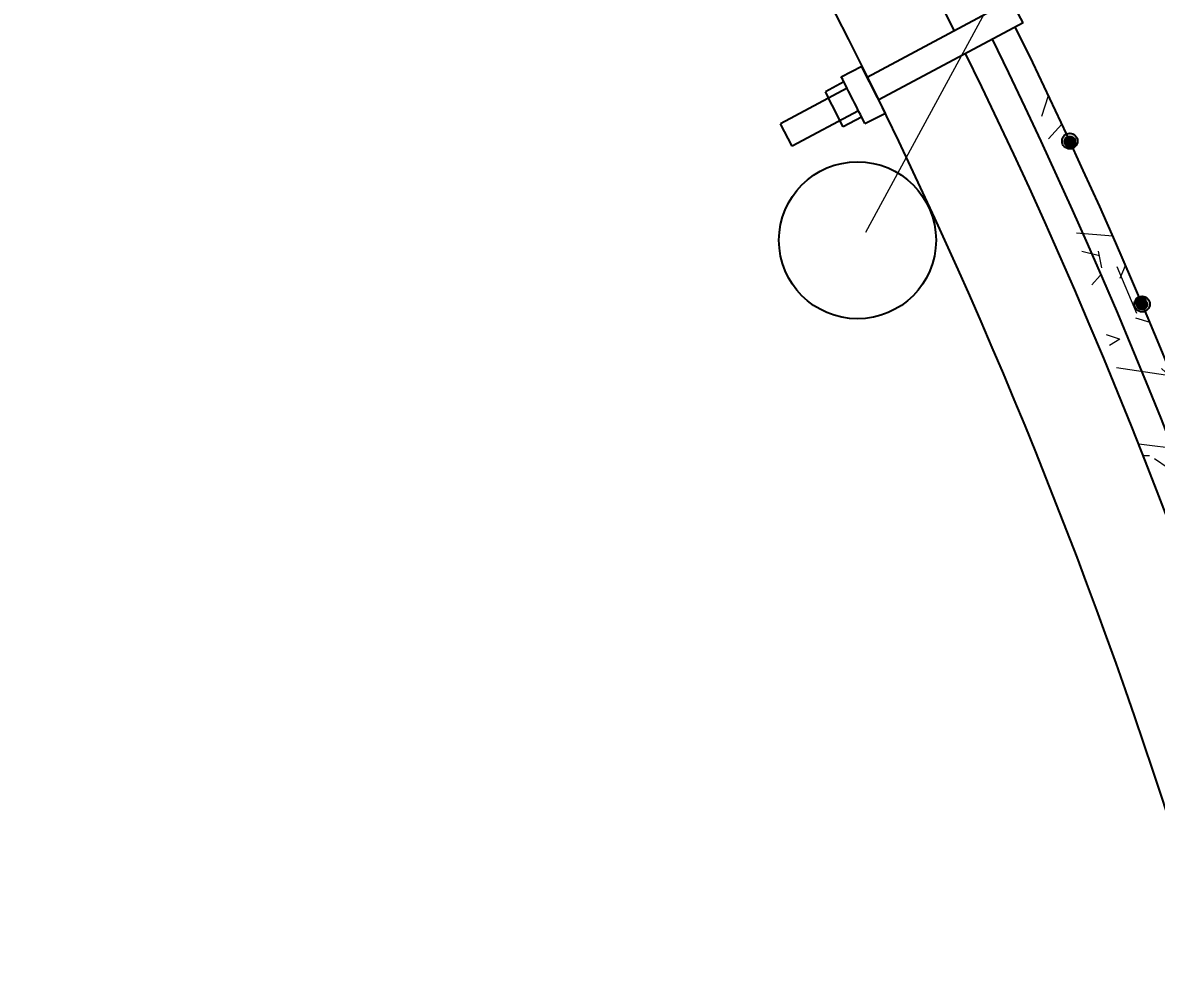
# Model space of a CAD drawing. Header units: millimetres. Extents: x -46762 to 161452, y -66984 to 31524.
# Drawn here: x -37425 to -36343, y -10882 to -9970 of the extents above; entities that cross this region are included whole.
import ezdxf

# ---------------------------------------------------------------- set-up
doc = ezdxf.new("R2010")
doc.units = ezdxf.units.MM
doc.header["$LTSCALE"] = 0.5
doc.styles.get("Standard").update_dxf_attribs({"font": 'TIMES.TTF'})
doc.dimstyles.new('ISO-25', dxfattribs={"dimscale": 50, "dimtxt": 2.5, "dimasz": 2.5, "dimexe": 1.25, "dimexo": 0.625, "dimtad": 1, "dimdec": 0, "dimtxsty": 'Standard', "dimcen": 2.5, "dimadec": 0, "dimazin": 0, "dimtfac": 1, "dimtdec": 0, "dimtmove": 0, "dimatfit": 3, "dimfxl": 1, "dimarcsym": 0})

# ---------------------------------------------------------------- blocks, each defined once
blk = doc.blocks.new('*D9')
at = {"color": 0, "lineweight": -2}
for p, q in [((-38631.4, -8216.3), (-34026.1, -8216.3)), ((-34088.6, -8341.3), (-34088.6, -12186.3)), ((-38631.4, -12311.3), (-34026.1, -12311.3))]:
    blk.add_line(p, q, dxfattribs=at)
at = {"color": 0}
for points in [[(-34109.4, -8341.3), (-34067.8, -8341.3), (-34088.6, -8216.3)], [(-34109.4, -12186.3), (-34067.8, -12186.3), (-34088.6, -12311.3)]]:
    blk.add_solid(points, dxfattribs=at)
at = {"layer": 'Defpoints', "color": 0}
for p in [(-38662.7, -8216.3), (-38662.7, -12311.3), (-34088.6, -12311.3)]:
    blk.add_point(p, dxfattribs=at)
at = {"color": 0, "lineweight": 15, "insert": (-34183.6, -10388.4), "char_height": 125, "attachment_point": 5, "rotation": 90}
blk.add_mtext('4095', dxfattribs=at)

msp = doc.modelspace()

# ---------------------------------------------------------------- hatches: boundary and pattern name
at = {"lineweight": 9}
h = msp.add_hatch(dxfattribs=at)
h.set_pattern_fill('GRAVEL', color=256, scale=12.5, style=0)
h.set_pattern_definition([(228.0128, (-97673.256, -17195.63), (-2540.002158, -2857.503511), [42.7151, -4228.8125]), (184.9697, (-97701.831, -17227.38), (3810.0061633, 317.4977594), [73.3006, -7256.75]), (132.5104, (-97774.856, -17233.73), (3174.99769, -3492.5034116), [51.6853, -5116.8375]), (267.2737, (-97898.681, -17313.105), (317.4986214, 6349.9979567), [66.7506, -6608.3]), (292.8337, (-97901.856, -17379.78), (-1587.504507, 3810.0021663), [65.4543, -6479.975]), (357.2737, (-97876.456, -17440.105), (-6349.9979567, 317.4986214), [66.7506, -6608.3]), (37.6942, (-97809.781, -17443.28), (-4127.5026077, -3174.9971696), [88.2742, -8739.1375]), (72.2553, (-97739.931, -17389.305), (2222.5044457, 6985.0020258), [83.34, -8250.6625]), (121.4296, (-97714.531, -17309.93), (-2540.0006544, 4127.495145), [66.9766, -6630.6875]), (175.2364, (-97749.456, -17252.78), (3492.497257, -317.49702), [76.4641, -3746.7375]), (222.3974, (-97825.656, -17246.43), (-3810.0001147, -3492.4954563), [98.8848, -9789.6]), (138.8141, (-97584.356, -17316.28), (-2222.498584, 1904.99707), [33.7506, -3341.325]), (171.4692, (-97609.756, -17294.055), (4127.4936994, -635.0016), [64.2102, -6356.825]), (225, (-97673.26, -17284.53), (-7e-14, -317.4998), [44.9011, -404.1112]), (203.1986, (-97695.48, -17246.43), (1587.505353, 635.002784), [24.1801, -2393.825]), (291.8014, (-97717.706, -17255.955), (-317.50022, 952.500614), [34.1957, -1675.6]), (30.9638, (-97705.006, -17287.705), (952.498994, 635.000495), [55.54, -1795.7875]), (161.5651, (-97657.38, -17259.13), (635.00029, -317.49953), [40.1609, -963.8625]), (16.3895, (-97901.856, -17255.955), (3175.001752, 952.498019), [56.261, -5569.85]), (70.3462, (-97847.88, -17240.08), (-1269.996461, -3492.495061), [47.1999, -4672.775]), (293.1986, (-97657.38, -17195.63), (-635.002784, 1587.505353), [48.36, -2369.65]), (343.6105, (-97638.33, -17240.08), (-3175.001752, 952.498019), [56.261, -5569.85]), (339.444, (-97901.856, -17452.805), (-1587.50197, 634.99923), [54.2544, -2658.4625]), (294.7751, (-97851.056, -17471.855), (-1587.4963005, 3492.498378), [45.459, -4500.45]), (66.8014, (-97654.206, -17513.13), (635.002784, 1587.505353), [48.36, -2369.65]), (17.354, (-97635.156, -17468.68), (-4127.500223, -1269.9980845), [53.2229, -5269.05]), (69.444, (-97809.78, -17513.13), (-634.99923, -1587.50197), [27.1273, -2685.6]), (101.3099, (-97673.256, -17513.13), (-317.49843, 1269.99593), [16.1894, -1602.75]), (165.9638, (-97676.43, -17497.255), (952.50067, -317.49945), [65.4542, -1243.6312]), (186.009, (-97739.931, -17481.38), (3174.995318, 317.4992586), [60.6584, -6005.175]), (303.6901, (-97705.01, -17316.28), (-317.50011, 634.99939), [45.7905, -1098.9725]), (353.1572, (-97679.606, -17354.38), (5397.502232, -635.002844), [79.9446, -7914.5]), (60.9454, (-97600.23, -17363.905), (-1269.997046, -2222.494701), [32.6885, -3236.175]), (90, (-97584.36, -17335.33), (-317.5, 317.5), [19.05, -298.45]), (120.2564, (-97746.28, -17471.855), (1269.997308, -2222.498879), [44.1084, -4366.7375]), (48.0128, (-97768.506, -17433.755), (2540.002158, 2857.503511), [85.4304, -4186.1]), (0, (-97711.36, -17370.25), (317.5, 317.5), [82.55, -234.95]), (325.3048, (-97628.806, -17370.255), (-3174.994499, 2222.500211), [50.2012, -4969.9125]), (254.0546, (-97587.53, -17398.83), (-317.50081, -1270.003025), [46.2286, -2265.2125]), (207.646, (-97600.231, -17443.28), (-6032.497881, -3175.0019968), [75.2681, -7451.5625]), (175.4261, (-97666.906, -17478.205), (-4127.5009506, 317.498464), [79.6286, -7883.225]), (175.4261, (-97666.906, -17478.205), (-4127.5009506, 317.498464), [79.6286, -7883.225])])
edge = h.paths.add_edge_path()
edge.add_arc((-41238.51, -12310.84), 5453.81, 359.99482, 386.14505)
edge.add_arc((-41238.51, -12310.84), 5303.81, 359.99482, 386.14505)
h = msp.add_hatch(color=256)
h.paths.add_polyline_path([(-36425.35, -10075.4, 0.0001469), (-36425.36, -10078.51, -0.4075683), (-36420.63, -10083.35, -0.2818112), (-36423.27, -10087.65), (-36419.66, -10087.65, 0.1768497), (-36417.9, -10082.85, 0.4140377)])
h.paths.add_polyline_path([(-36425.36, -10078.51, -0.0001469), (-36425.35, -10075.4, 0.4143895), (-36432.81, -10082.85, 0.1768497), (-36431.05, -10087.65), (-36427.66, -10087.65, -0.2818112), (-36430.3, -10083.35, -0.4208902)])
h.paths.add_polyline_path([(-36419.66, -10087.65), (-36423.27, -10087.65, -0.2405059), (-36427.66, -10087.65), (-36431.05, -10087.65, 0.4650741)])
h = msp.add_hatch(color=256)
h.paths.add_polyline_path([(-36430.17, -10082.25, -0.0003244), (-36427.92, -10082.53, -0.8203955), (-36422.88, -10083.16, -0.0003244), (-36420.63, -10083.44, 0.0050535), (-36420.63, -10083.35, 0.892068)])
h.paths.add_polyline_path([(-36420.63, -10083.44, 0.0003244), (-36422.88, -10083.16, -0.0181559), (-36422.88, -10083.35, -1), (-36428.05, -10083.35, -0.0803625), (-36427.92, -10082.53, 0.0003244), (-36430.17, -10082.25, 0.0570445), (-36430.3, -10083.35, 0.9899437)])
h = msp.add_hatch(color=256)
edge = h.paths.add_edge_path()
edge.add_arc((-36425.47, -10083.35), 4.83, 0, 360)
edge = h.paths.add_edge_path(flags=16)
edge.add_arc((-36425.47, -10083.35), 2.59, 0, 360)
h = msp.add_hatch(color=256)
h.paths.add_polyline_path([(-36429.63, -10083.42, -0.0003244), (-36427.38, -10083.7, -0.8203955), (-36422.34, -10084.33, -0.0003244), (-36420.09, -10084.61, 0.0050535), (-36420.09, -10084.52, 0.892068)])
h.paths.add_polyline_path([(-36420.09, -10084.61, 0.0003244), (-36422.34, -10084.33, -0.0181559), (-36422.34, -10084.52, -1), (-36427.51, -10084.52, -0.0803625), (-36427.38, -10083.7, 0.0003244), (-36429.63, -10083.42, 0.0570445), (-36429.76, -10084.52, 0.9899437)])
h = msp.add_hatch(color=256)
edge = h.paths.add_edge_path()
edge.add_arc((-36424.92, -10084.52), 4.83, 0, 360)
edge = h.paths.add_edge_path(flags=16)
edge.add_arc((-36424.92, -10084.52), 2.59, 0, 360)
for points in [[(-36428.05, -10083.35, 0.4142136), (-36425.47, -10085.93), (-36425.47, -10083.35), (-36422.88, -10083.35, 1)], [(-36427.94, -10082.85, 0.4142136), (-36425.35, -10085.44), (-36425.35, -10082.85), (-36422.77, -10082.85, 1)], [(-36427.51, -10084.52, 0.4142136), (-36424.92, -10087.1), (-36424.92, -10084.52), (-36422.34, -10084.52, 1)], [(-36422.88, -10083.35), (-36425.47, -10083.35), (-36425.47, -10085.93, 0.4142136)], [(-36425.4, -10082.38, 0.4142136), (-36422.81, -10084.97), (-36422.81, -10082.38), (-36420.22, -10082.38, 1)], [(-36422.77, -10082.85), (-36425.35, -10082.85), (-36425.35, -10085.44, 0.4142136)], [(-36422.34, -10084.52), (-36424.92, -10084.52), (-36424.92, -10087.1, 0.4142136)], [(-36420.22, -10082.38), (-36422.81, -10082.38), (-36422.81, -10084.97, 0.4142136)], [(-36362.23, -10236.46, 0.4142136), (-36359.64, -10239.05), (-36359.64, -10236.46), (-36357.05, -10236.46, 1)], [(-36360.14, -10236.35, 0.4142136), (-36357.55, -10238.94), (-36357.55, -10236.35), (-36354.96, -10236.35, 1)], [(-36357.05, -10236.46), (-36359.64, -10236.46), (-36359.64, -10239.05, 0.4142136)], [(-36358.97, -10239.1, 0.4142136), (-36356.39, -10241.68), (-36356.39, -10239.1), (-36353.8, -10239.1, 1)], [(-36358.86, -10238.6, 0.4142136), (-36356.27, -10241.19), (-36356.27, -10238.6), (-36353.69, -10238.6, 1)], [(-36354.96, -10236.35), (-36357.55, -10236.35), (-36357.55, -10238.94, 0.4142136)], [(-36353.8, -10239.1), (-36356.39, -10239.1), (-36356.39, -10241.68, 0.4142136)], [(-36353.69, -10238.6), (-36356.27, -10238.6), (-36356.27, -10241.19, 0.4142136)]]:
    msp.add_hatch(color=256).paths.add_polyline_path(points)
h = msp.add_hatch(color=256)
h.paths.add_polyline_path([(-36356.27, -10231.15, 0.0001469), (-36356.28, -10234.26, -0.4075683), (-36351.55, -10239.1, -0.2818112), (-36354.19, -10243.4), (-36350.57, -10243.4, 0.1768497), (-36348.82, -10238.6, 0.4140377)])
h.paths.add_polyline_path([(-36356.28, -10234.26, -0.0001469), (-36356.27, -10231.15, 0.4143895), (-36363.73, -10238.6, 0.1768497), (-36361.97, -10243.4), (-36358.58, -10243.4, -0.2818112), (-36361.22, -10239.1, -0.4208902)])
h.paths.add_polyline_path([(-36350.57, -10243.4), (-36354.19, -10243.4, -0.2405059), (-36358.58, -10243.4), (-36361.97, -10243.4, 0.4650741)])
h = msp.add_hatch(color=256)
edge = h.paths.add_edge_path()
edge.add_arc((-36357.55, -10236.35), 4.83, 0, 360)
edge = h.paths.add_edge_path(flags=16)
edge.add_arc((-36357.55, -10236.35), 2.59, 0, 360)
h = msp.add_hatch(color=256)
h.paths.add_polyline_path([(-36362.26, -10235.26, -0.0003244), (-36360.01, -10235.53, -0.8203955), (-36354.97, -10236.16, -0.0003244), (-36352.72, -10236.45, 0.0050535), (-36352.72, -10236.35, 0.892068)])
h.paths.add_polyline_path([(-36352.72, -10236.45, 0.0003244), (-36354.97, -10236.16, -0.0181559), (-36354.96, -10236.35, -1), (-36360.14, -10236.35, -0.0803625), (-36360.01, -10235.53, 0.0003244), (-36362.26, -10235.26, 0.0570445), (-36362.39, -10236.35, 0.9899437)])
h = msp.add_hatch(color=256)
h.paths.add_polyline_path([(-36361.09, -10238, -0.0003244), (-36358.84, -10238.28, -0.8203955), (-36353.8, -10238.91, -0.0003244), (-36351.55, -10239.19, 0.0050535), (-36351.55, -10239.1, 0.892068)])
h.paths.add_polyline_path([(-36351.55, -10239.19, 0.0003244), (-36353.8, -10238.91, -0.0181559), (-36353.8, -10239.1, -1), (-36358.97, -10239.1, -0.0803625), (-36358.84, -10238.28, 0.0003244), (-36361.09, -10238, 0.0570445), (-36361.22, -10239.1, 0.9899437)])
h = msp.add_hatch(color=256)
edge = h.paths.add_edge_path()
edge.add_arc((-36356.39, -10239.1), 4.83, 0, 360)
edge = h.paths.add_edge_path(flags=16)
edge.add_arc((-36356.39, -10239.1), 2.59, 0, 360)

# ---------------------------------------------------------------- linework, layer by layer
at = {"lineweight": 15}
msp.add_line((-36620.07, -10169.98), (-35880.02, -8804.75), dxfattribs=at)
for p, q in [((-36481.26, -9948.6), (-36618.78, -10022.19)), ((-36469.94, -9969.77), (-36481.26, -9948.6)), ((-36469.94, -9969.77), (-36607.84, -10043.55)), ((-36643.65, -10021.38), (-36624.07, -10011.35)), ((-36601.38, -10056.15), (-36624.28, -10011.46)), ((-36637.98, -10032.46), (-36701.69, -10066.55)), ((-36641.1, -10026.39), (-36658.64, -10035.97)), ((-36613.05, -10032.73), (-36613.31, -10032.87)), ((-36627.14, -10053.88), (-36690.37, -10087.71)), ((-36621.05, -10065.99), (-36601.38, -10056.15)), ((-36690.37, -10087.71), (-36701.69, -10066.55)), ((-36624.17, -10059.94), (-36641.75, -10069.34))]:
    msp.add_line(p, q)
for centre, radius in [((-36425.35, -10082.85), 7.45), ((-36425.47, -10083.35), 4.83), ((-36424.92, -10084.52), 4.83), ((-36425.47, -10083.35), 2.59), ((-36425.35, -10082.85), 2.59), ((-36424.92, -10084.52), 2.59), ((-36422.81, -10082.38), 2.59), ((-36628.07, -10177.66), 75), ((-36356.27, -10238.6), 7.45), ((-36357.55, -10236.35), 4.83), ((-36359.64, -10236.46), 2.59), ((-36356.39, -10239.1), 4.83), ((-36357.55, -10236.35), 2.59), ((-36356.39, -10239.1), 2.59), ((-36356.27, -10238.6), 2.59)]:
    msp.add_circle(centre, radius)
for centre, radius, start, end in [((-41242.7, -12311.32), 5160, 0, 38.567), ((-41242.7, -12311.32), 5254, 26.37096, 35.16273), ((-41238.51, -12310.84), 5303.81, 359.99482, 26.14505), ((-41242.7, -12311.32), 5283, 1.20278, 26.1203), ((-41242.7, -12311.32), 5254, 1.37621, 26.10909), ((-41216.06, -12364.9), 5138, 26.57902, 27.13665), ((-41216.06, -12364.9), 5118, 26.64913, 27.06784)]:
    msp.add_arc(centre, radius, start, end)

# ---------------------------------------------------------------- dimensions: what is measured, and where the dimension line sits
dim = msp.add_linear_dim(base=(-34088.59, -12311.32), p1=(-38662.7, -8216.32), p2=(-38662.7, -12311.32), angle=90, dimstyle='ISO-25', dxfattribs=at)
dim.commit()
dim.dimension.update_dxf_attribs({"geometry": '*D9', "text_midpoint": (-34088.59, -10388.36), "dimtype": 160})

doc.saveas('drawing.dxf')
